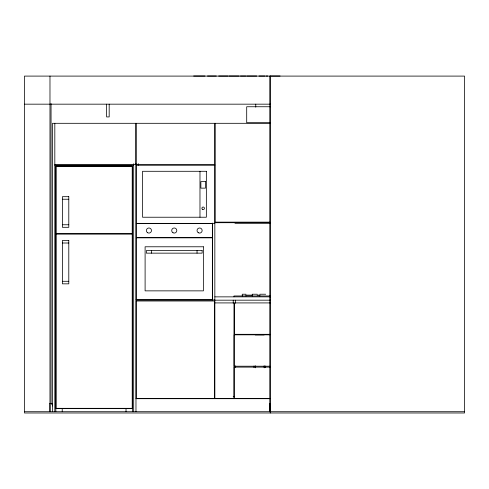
<?xml version="1.0" encoding="UTF-8"?>
<svg xmlns="http://www.w3.org/2000/svg" width="489" height="489" viewBox="0 0 489 489"><rect width="100%" height="100%" fill="white"/><g stroke="black" fill="none" stroke-linecap="round" stroke-linejoin="round"><path stroke-width="0.73" d="M24.45 411.707L24.462 76.095L464.55 76.095L464.55 412.985L24.45 412.985L24.45 411.707L464.55 411.707M270.276 411.707L269.873 411.707L269.873 403.413M193.65 76.015L205.019 76.015M207.483 76.015L216.327 76.015M218.656 76.015L228.155 76.015M229.115 76.015L239.158 76.015M240.423 76.015L245.741 76.015M246.658 76.015L256.701 76.015M258.956 76.015L264.885 76.015M265.992 76.015L267.844 76.015M270.038 76.015L280.093 76.015M24.462 104.169L270.509 104.169M270.46 106.743L246.701 106.743L246.701 122.721L270.154 122.721M270.185 123.307L52.519 123.307L52.519 411.707M54.817 164.524L135.789 164.524L135.789 123.307M214.842 164.524L136.168 164.524L136.168 123.307M54.817 165.251L133.68 165.251M214.842 165.251L136.168 165.251L136.168 223.357L214.842 223.357M62.409 199.237L68.79 199.237M269.891 222.134L215.032 222.134L215.032 123.307M214.842 222.709L270.197 222.709M270.496 223.259L235.007 223.259L235.007 222.709M62.409 224.757L68.79 224.757M62.409 243.009L68.79 243.009M62.409 281.291L68.79 281.291M257.306 294.225L252.281 294.225L252.281 295.979M265.68 294.225L259.848 294.225L259.848 295.979M246.902 295.105L252.367 295.105M257.11 295.105L258.858 295.105M270.515 295.979L233.98 295.979L233.98 296.86M214.842 296.86L270.515 296.86M135.979 299.983L214.842 299.983M214.842 300.179L270.405 300.179M214.842 302.917L233.98 302.917L233.98 398.694M270.172 302.917L234.365 302.917L234.365 334.311L270.172 334.311M269.977 334.824L234.176 334.824L234.176 366.212L269.977 366.212M255.227 334.91L264.158 334.91M269.977 367.111L234.176 367.111L234.176 398.498L269.977 398.498M233.216 396.396L234.365 396.396M214.842 398.498L233.98 398.498M135.979 398.694L270.368 398.694M49.982 76.095L49.97 411.707L49.97 403.413L52.574 403.413M55.838 408.517L132.403 408.517M51.052 403.413L52.311 403.755M270.276 76.095L270.276 412.985M269.873 76.095L269.873 411.707M265.435 366.004L265.435 367.441M264.158 365.662L264.158 367.832M255.753 104.169L255.753 107.17M255.227 365.662L255.227 367.832M253.95 366.004L253.95 367.441M245.991 295.979L245.991 294.225L242.269 294.225L242.269 295.979M235.515 300.179L235.515 303.229M235.515 365.851L235.515 367.373M233.216 300.179L233.216 303.229M214.842 123.307L214.842 398.694M212.544 223.07L212.544 299.983M199.977 171.291L199.977 217.232M197.036 250.6L197.036 253.149M151.48 250.6L151.48 253.149M138.277 163.681L138.277 165.209M135.979 163.681L135.979 411.707M133.68 163.748L133.68 411.707M132.403 411.707L132.403 166.058L55.838 166.058L55.838 411.707M126.021 408.517L126.021 411.707M109.181 104.169L109.181 116.926L106.626 116.926L106.626 104.169M62.219 408.517L62.219 411.707M54.817 123.307L54.817 411.707M51.052 103.552L51.052 403.315M49.97 403.413A2.549 2.549 0 0 1 52.519 405.962M132.213 166.248L56.033 166.248L56.033 233.693L132.213 233.693L132.213 166.248M206.352 171.291L142.55 171.291L142.55 217.232L206.352 217.232L206.352 171.291M205.459 181.627L200.869 181.627L200.869 188.137L205.459 188.137L205.459 181.627M68.79 196.682L62.409 196.682L62.409 227.312L68.79 227.312L68.79 196.682M212.354 223.607L136.168 223.607L136.168 237.458L212.354 237.458L212.354 223.607M132.213 234.072L56.033 234.072L56.033 408.327L132.213 408.327L132.213 234.072M212.354 237.837L136.168 237.837L136.168 299.794L212.354 299.794L212.354 237.837M68.79 240.454L62.409 240.454L62.409 283.84L68.79 283.84L68.79 240.454M203.418 246.774L145.105 246.774L145.105 290.863L203.418 290.863L203.418 246.774M202.146 250.6L146.376 250.6L146.376 253.149L202.146 253.149L202.146 250.6M214.647 301.004L136.168 301.004L136.168 398.498L214.647 398.498L214.647 301.004M172.984 232.746A2.555 2.555 0 0 0 176.81 230.533A2.555 2.555 0 0 0 172.984 228.32A2.555 2.555 0 0 0 172.984 232.746M147.654 232.746A2.555 2.555 0 0 0 151.48 230.533A2.555 2.555 0 0 0 147.654 228.32A2.555 2.555 0 0 0 147.654 232.746M198.314 232.746A2.555 2.555 0 0 0 202.146 230.533A2.555 2.555 0 0 0 198.314 228.32A2.555 2.555 0 0 0 198.314 232.746M202.263 209.2A1.278 1.278 0 0 0 204.396 208.626A1.278 1.278 0 0 0 202.837 207.067A1.278 1.278 0 0 0 202.263 209.2"/></g></svg>
